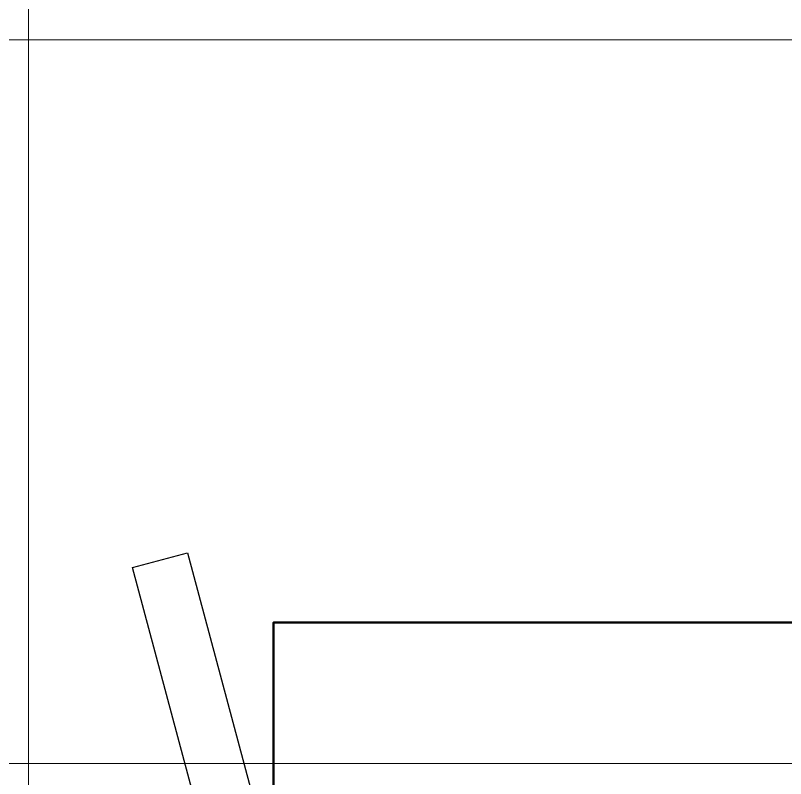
# Model space of a CAD drawing. Extents: x -57174 to 10055, y -18330 to 89882.
# Drawn here: x -42278 to -41639, y 69554 to 70187 of the extents above; entities that cross this region are included whole.
import ezdxf

# ---------------------------------------------------------------- set-up
doc = ezdxf.new("R2010")
doc.units = 0
doc.header["$LTSCALE"] = 50
doc.header["$MEASUREMENT"] = 0
doc.layers.get('Defpoints').update_dxf_attribs({"color": 8, "linetype": 'CONTINUOUS'})
for name, color, linetype in [('duct size', 7, 'CONTINUOUS'), ('EQ 1ST FLOOR$0$C4', 4, 'CONTINUOUS'), ('SUPPLY', 6, 'CONTINUOUS'), ('Supply Ahu-04', 5, 'CONTINUOUS')]:
    doc.layers.add(name, color=color, linetype=linetype)
doc.layers.add('EQ 1ST FLOOR$0$C5', color=5, linetype='CONTINUOUS', lineweight=40)

# ---------------------------------------------------------------- blocks, each defined once
blk = doc.blocks.new('AHU-PD LAB')
at = {"layer": 'EQ 1ST FLOOR$0$C4'}
blk.add_lwpolyline([(-49732.67, 69729.33), (-49687.18, 69741.52), (-49570.16, 69304.82), (-49615.65, 69292.63)], close=True, dxfattribs=at)
at = {"layer": 'EQ 1ST FLOOR$0$C5'}
for points in [[(-48167.03, 68446.82), (-48167.03, 69683.69), (-48167.03, 69683.69), (-49615.65, 69683.69), (-49615.65, 69683.69), (-49615.65, 68446.82), (-49615.65, 68446.82), (-48167.03, 68446.82)], [(-48167.03, 68446.82), (-48167.03, 69683.69), (-48167.03, 69683.69), (-49615.65, 69683.69), (-49615.65, 69683.69), (-49615.65, 68446.82), (-49615.65, 68446.82), (-48167.03, 68446.82)], [(-49615.65, 68446.82), (-49615.65, 69683.69), (-49615.65, 69683.69), (-49615.65, 69683.69), (-49615.65, 69683.69), (-49615.65, 68446.82), (-49615.65, 68446.82), (-49615.65, 68446.82)], [(-49615.65, 69683.69), (-48167.03, 69683.69), (-48167.03, 69683.69), (-48167.03, 69683.69), (-48167.03, 69683.69), (-49615.65, 69683.69), (-49615.65, 69683.69), (-49615.65, 69683.69)]]:
    blk.add_lwpolyline(points, close=True, dxfattribs=at)

msp = doc.modelspace()

# ---------------------------------------------------------------- linework, layer by layer
at = {"layer": 'Defpoints', "lineweight": 0}
msp.add_lwpolyline([(-42267.24, 89881.58), (10054.79, 89881.58), (10054.79, 47217.95), (-42267.24, 47217.95)], close=True, dxfattribs=at)
at = {"layer": 'SUPPLY', "lineweight": 0}
for p, q in [((-32292.35, 70166.72, 3350), (-42420.64, 70166.72, 3350)), ((-32292.35, 69566.72, 3350), (-42420.64, 69566.72, 3350))]:
    msp.add_line(p, q, dxfattribs=at)
at = {"layer": 'Supply Ahu-04', "lineweight": 0, "flags": 128}
msp.add_lwpolyline([(-40615.29, 66183.69), (-40615.29, 69683.69), (-42063.91, 69683.69), (-42063.91, 66183.69), (-40615.29, 66183.69)], dxfattribs=at)
msp.add_lwpolyline([(-40615.29, 66183.69), (-40615.29, 69683.69), (-42063.91, 69683.69), (-42063.91, 66183.69), (-40615.29, 66183.69)], dxfattribs=at)

# ---------------------------------------------------------------- block references
at = {"layer": 'duct size', "lineweight": 0}
msp.add_blockref('AHU-PD LAB', (7551.74, 0), dxfattribs=at)

doc.saveas('drawing.dxf')
